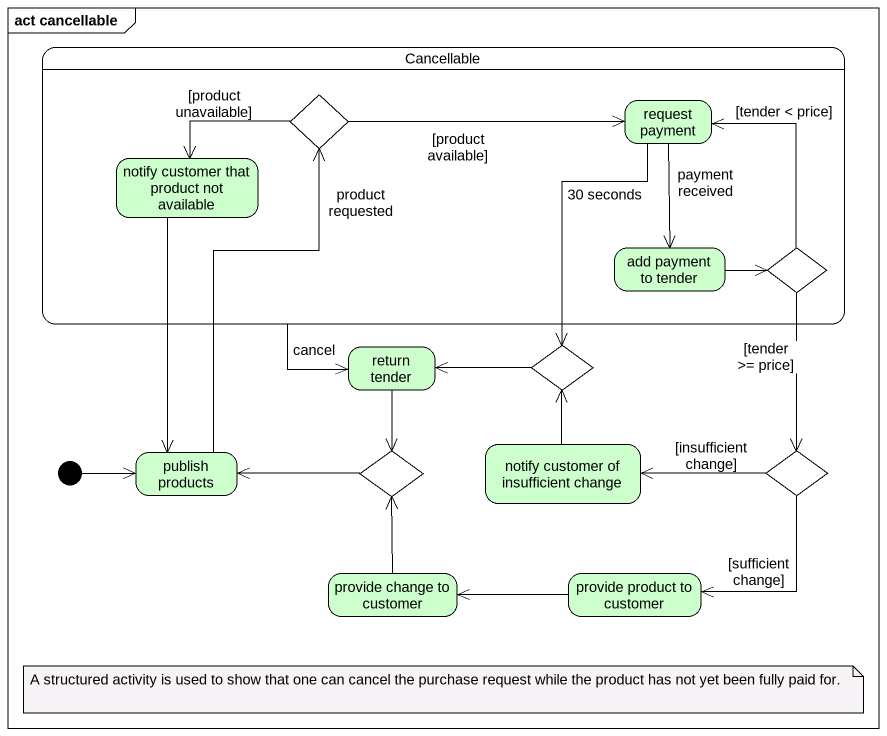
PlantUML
@startuml
mainframe act cancellable
hide empty description
state Cancellable {
  state choice1 <<choice>>
  state "request payment" as request_payment #CCFFCC
  state "notify customer that product not available" as notify_customer_that #CCFFCC
  state "add payment to tender" as add_payment_to_tender #CCFFCC
  state choice2 <<choice>>
}
state "return tender" as return_tender #CCFFCC
state choice3 <<choice>>
state "publish products" as publish_products #CCFFCC
state choice4 <<choice>>
state "notify customer of insufficient change" as notify_customer_of #CCFFCC
state choice5 <<choice>>
state "provide change to customer" as provide_change_to_customer #CCFFCC
state "provide product to customer" as provide_product_to_customer #CCFFCC
[*] -right-> publish_products
Cancellable --> return_tender : cancel
choice1 -right-> request_payment : [product available]
choice1 -left-> notify_customer_that : [product unavailable]
request_payment --> add_payment_to_tender : payment received
request_payment --> choice3 : 30 seconds
notify_customer_that --> publish_products
add_payment_to_tender -right-> choice2
choice2 -up-> request_payment : [tender < price]
choice2 --> choice5 : [tender >= price]
return_tender --> choice4
choice3 -left-> return_tender
publish_products -up-> choice1 : product requested
choice4 -left-> publish_products
notify_customer_of -up-> choice3
choice5 -left-> notify_customer_of : [insufficient change]
choice5 --> provide_product_to_customer : [sufficient change]
provide_change_to_customer -up-> choice4
provide_product_to_customer -left-> provide_change_to_customer
note as N1
  A structured activity is used to show that one can cancel the purchase request while the product has not yet been fully paid for.
end note
@enduml
